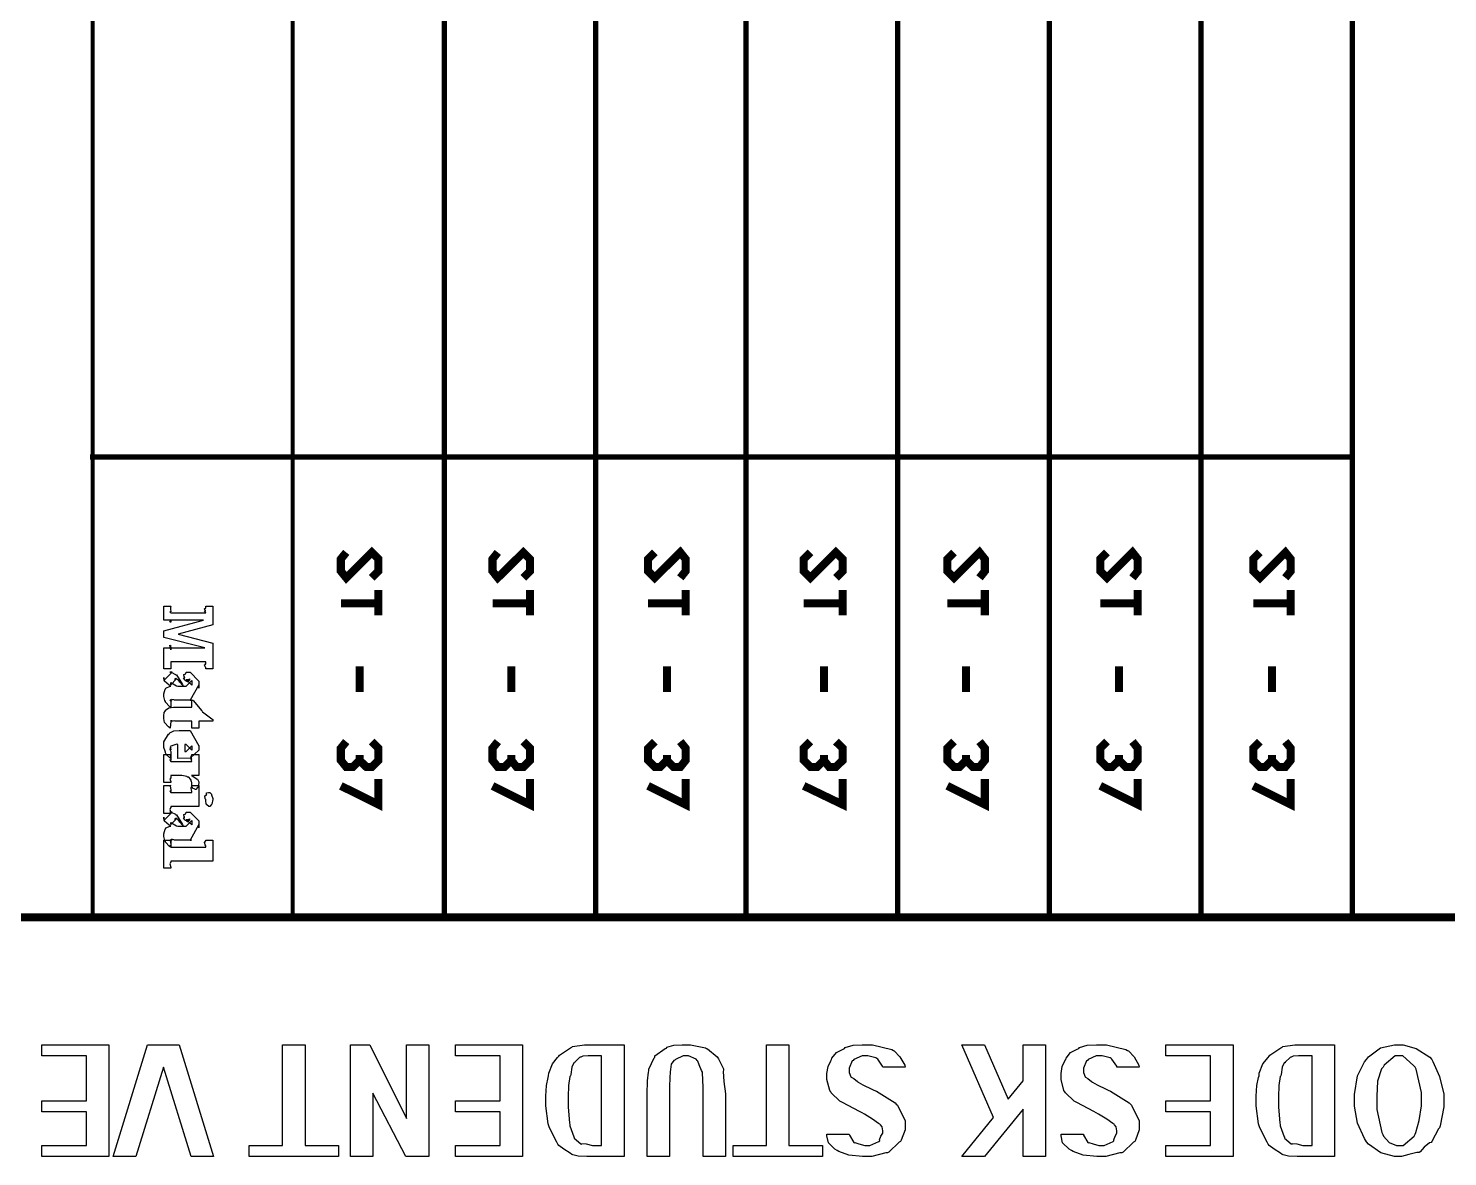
# Model space of a CAD drawing. Extents: x 0 to 11.7, y 0 to 16.5.
# Drawn here: x 4.27 to 6.033, y -0.002 to 1.399 of the extents above; entities that cross this region are included whole.
import ezdxf

# ---------------------------------------------------------------- set-up
doc = ezdxf.new("R2010")
doc.units = 0
doc.layers.get('0').update_dxf_attribs({"linetype": 'CONTINUOUS'})

msp = doc.modelspace()

# ---------------------------------------------------------------- linework, layer by layer
at = {"color": 0, "const_width": 0.01}
msp.add_lwpolyline([(11.4117, 0.295), (11.4117, 16.145), (0.3917, 16.145), (0.3917, 0.295), (11.4117, 0.295)], close=True, dxfattribs=at)
at = {"color": 0}
for points, const_width in [([(4.35, 2.5717), (4.35, 0.2933)], 0.005), ([(4.5983, 2.5717), (4.5983, 0.2917)], 0.005), ([(4.7867, 2.5717), (4.7867, 0.2933)], 0.00667), ([(4.975, 2.5717), (4.975, 0.2917)], 0.00667), ([(5.1617, 2.5717), (5.1617, 0.2933)], 0.00667), ([(5.35, 2.5717), (5.35, 0.2933)], 0.00667), ([(5.5384, 2.5717), (5.5384, 0.2933)], 0.00667), ([(5.7267, 2.5717), (5.7267, 0.2933)], 0.00667), ([(5.915, 2.5717), (5.915, 0.2933)], 0.00667), ([(4.3467, 0.8666), (5.915, 0.8666)], 0.00667), ([(4.35, 0.295), (5.915, 0.2933)], 0.005)]:
    msp.add_lwpolyline(points, dxfattribs=dict(at, const_width=const_width))
at = {"color": 6, "const_width": 0.01}
for points in [[(4.665, 0.7483), (4.6583, 0.74), (4.6583, 0.725), (4.665, 0.7167), (4.6967, 0.7483), (4.705, 0.74), (4.705, 0.725), (4.6967, 0.7167)], [(4.8533, 0.7483), (4.8467, 0.74), (4.8467, 0.725), (4.8533, 0.7167), (4.885, 0.7483), (4.8933, 0.74), (4.8933, 0.725), (4.885, 0.7167)], [(5.0483, 0.7483), (5.04, 0.74), (5.04, 0.725), (5.0483, 0.7167), (5.08, 0.7483), (5.0866, 0.74), (5.0866, 0.725), (5.08, 0.7167)], [(5.2416, 0.7483), (5.2333, 0.74), (5.2333, 0.725), (5.2416, 0.7167), (5.2733, 0.7483), (5.2817, 0.74), (5.2817, 0.725), (5.2733, 0.7167)], [(5.42, 0.7483), (5.4117, 0.74), (5.4117, 0.725), (5.42, 0.7167), (5.4517, 0.7483), (5.4583, 0.74), (5.4583, 0.725), (5.4517, 0.7167)], [(5.61, 0.7483), (5.6017, 0.74), (5.6017, 0.725), (5.61, 0.7167), (5.6417, 0.7483), (5.6483, 0.74), (5.6483, 0.725), (5.6417, 0.7167)], [(5.8, 0.7483), (5.7917, 0.74), (5.7917, 0.725), (5.8, 0.7167), (5.8316, 0.7483), (5.8383, 0.74), (5.8383, 0.725), (5.8316, 0.7167)], [(4.705, 0.7017), (4.705, 0.67)], [(4.8933, 0.7017), (4.8933, 0.67)], [(5.0866, 0.7017), (5.0866, 0.67)], [(5.2817, 0.7017), (5.2817, 0.67)], [(5.4583, 0.7017), (5.4583, 0.67)], [(5.6483, 0.7017), (5.6483, 0.67)], [(5.8383, 0.7017), (5.8383, 0.67)], [(4.705, 0.685), (4.6583, 0.685)], [(4.8933, 0.685), (4.8467, 0.685)], [(5.0866, 0.685), (5.04, 0.685)], [(5.2817, 0.685), (5.2333, 0.685)], [(5.4583, 0.685), (5.4117, 0.685)], [(5.6483, 0.685), (5.6017, 0.685)], [(5.8383, 0.685), (5.7917, 0.685)], [(4.6816, 0.6067), (4.6816, 0.575)], [(4.87, 0.6067), (4.87, 0.575)], [(5.0633, 0.6067), (5.0633, 0.575)], [(5.2584, 0.6067), (5.2584, 0.575)], [(5.435, 0.6067), (5.435, 0.575)], [(5.625, 0.6067), (5.625, 0.575)], [(5.815, 0.6067), (5.815, 0.575)], [(4.6816, 0.49), (4.6733, 0.4817), (4.665, 0.4817), (4.6583, 0.49), (4.6583, 0.505), (4.665, 0.5133)], [(4.6967, 0.5133), (4.705, 0.505), (4.705, 0.49), (4.6967, 0.4817), (4.69, 0.4817), (4.6816, 0.49), (4.6816, 0.4967)], [(4.87, 0.49), (4.8617, 0.4817), (4.8533, 0.4817), (4.8467, 0.49), (4.8467, 0.505), (4.8533, 0.5133)], [(4.885, 0.5133), (4.8933, 0.505), (4.8933, 0.49), (4.885, 0.4817), (4.8767, 0.4817), (4.87, 0.49), (4.87, 0.4967)], [(5.0633, 0.49), (5.055, 0.4817), (5.0483, 0.4817), (5.04, 0.49), (5.04, 0.505), (5.0483, 0.5133)], [(5.08, 0.5133), (5.0866, 0.505), (5.0866, 0.49), (5.08, 0.4817), (5.0717, 0.4817), (5.0633, 0.49), (5.0633, 0.4967)], [(5.2584, 0.49), (5.25, 0.4817), (5.2416, 0.4817), (5.2333, 0.49), (5.2333, 0.505), (5.2416, 0.5133)], [(5.2733, 0.5133), (5.2817, 0.505), (5.2817, 0.49), (5.2733, 0.4817), (5.265, 0.4817), (5.2584, 0.49), (5.2584, 0.4967)], [(5.435, 0.49), (5.4267, 0.4817), (5.42, 0.4817), (5.4117, 0.49), (5.4117, 0.505), (5.42, 0.5133)], [(5.4517, 0.5133), (5.4583, 0.505), (5.4583, 0.49), (5.4517, 0.4817), (5.4434, 0.4817), (5.435, 0.49), (5.435, 0.4967)], [(5.625, 0.49), (5.6166, 0.4817), (5.61, 0.4817), (5.6017, 0.49), (5.6017, 0.505), (5.61, 0.5133)], [(5.6417, 0.5133), (5.6483, 0.505), (5.6483, 0.49), (5.6417, 0.4817), (5.6334, 0.4817), (5.625, 0.49), (5.625, 0.4967)], [(5.815, 0.49), (5.8066, 0.4817), (5.8, 0.4817), (5.7917, 0.49), (5.7917, 0.505), (5.8, 0.5133)], [(5.8316, 0.5133), (5.8383, 0.505), (5.8383, 0.49), (5.8316, 0.4817), (5.8233, 0.4817), (5.815, 0.49), (5.815, 0.4967)], [(4.705, 0.4667), (4.705, 0.435), (4.6583, 0.4583)], [(4.8933, 0.4667), (4.8933, 0.435), (4.8467, 0.4583)], [(5.0866, 0.4667), (5.0866, 0.435), (5.04, 0.4583)], [(5.2817, 0.4667), (5.2817, 0.435), (5.2333, 0.4583)], [(5.4583, 0.4667), (5.4583, 0.435), (5.4117, 0.4583)], [(5.6483, 0.4667), (5.6483, 0.435), (5.6017, 0.4583)], [(5.8383, 0.4667), (5.8383, 0.435), (5.7917, 0.4583)]]:
    msp.add_lwpolyline(points, dxfattribs=at)
at = {"color": 6}
for points in [[(4.4563, 0.6467), (4.4991, 0.6354), (4.4991, 0.6035), (4.4904, 0.6035), (4.4904, 0.6055), (4.4899, 0.6061), (4.4891, 0.6088), (4.4904, 0.6096), (4.4904, 0.6098), (4.4903, 0.6099), (4.4904, 0.6112), (4.4904, 0.6115), (4.4904, 0.6115), (4.4904, 0.6122), (4.4904, 0.6122), (4.447, 0.6122), (4.447, 0.6122), (4.447, 0.6119), (4.447, 0.6118), (4.447, 0.6118), (4.447, 0.6101), (4.447, 0.6096), (4.447, 0.6096), (4.447, 0.6065), (4.447, 0.6055), (4.447, 0.6035), (4.4383, 0.6035), (4.4383, 0.6296), (4.447, 0.6296), (4.447, 0.6274), (4.4466, 0.6287), (4.4459, 0.6331), (4.447, 0.6321), (4.447, 0.6317), (4.4468, 0.6319), (4.4459, 0.6318), (4.447, 0.6305), (4.447, 0.63), (4.4468, 0.6303), (4.4459, 0.6309), (4.447, 0.6296), (4.447, 0.6296), (4.4895, 0.6296), (4.4383, 0.6424), (4.4383, 0.651), (4.4876, 0.6643), (4.447, 0.6643), (4.447, 0.6643), (4.447, 0.6641), (4.447, 0.6641), (4.447, 0.6641), (4.447, 0.6623), (4.447, 0.6617), (4.4467, 0.6618), (4.4459, 0.6622), (4.447, 0.6638), (4.447, 0.6643), (4.4383, 0.6643), (4.4383, 0.6816), (4.447, 0.6816), (4.447, 0.681), (4.4467, 0.6809), (4.4468, 0.6781), (4.4468, 0.6771), (4.4468, 0.6771), (4.447, 0.6751), (4.447, 0.6745), (4.4468, 0.6746), (4.4459, 0.6745), (4.447, 0.6733), (4.447, 0.673), (4.4904, 0.673), (4.4901, 0.6733), (4.4891, 0.6742), (4.4904, 0.6734), (4.4904, 0.6734), (4.49, 0.6738), (4.4891, 0.6752), (4.4904, 0.6755), (4.4904, 0.6756), (4.4899, 0.676), (4.4891, 0.6781), (4.4904, 0.6793), (4.4904, 0.6797), (4.4904, 0.6816), (4.4991, 0.6816), (4.4991, 0.6584), (4.4563, 0.6467)], [(4.447, 0.5822), (4.4449, 0.5834), (4.4394, 0.5883), (4.4383, 0.5919), (4.4383, 0.593), (4.4383, 0.5891), (4.4487, 0.5996), (4.4457, 0.5996), (4.4476, 0.5996), (4.453, 0.5968), (4.4535, 0.5963), (4.454, 0.596), (4.4617, 0.584), (4.4626, 0.5822), (4.4659, 0.5822), (4.4661, 0.5822), (4.473, 0.5891), (4.473, 0.5857), (4.473, 0.5835), (4.4661, 0.5902), (4.4711, 0.5902), (4.4709, 0.5905), (4.4699, 0.5911), (4.4699, 0.5894), (4.4698, 0.5891), (4.4697, 0.5892), (4.468, 0.5876), (4.4674, 0.5876), (4.4673, 0.5881), (4.4654, 0.5889), (4.4652, 0.5891), (4.4646, 0.5898), (4.4629, 0.5923), (4.4644, 0.593), (4.4644, 0.5933), (4.4638, 0.5938), (4.4632, 0.5965), (4.4657, 0.5975), (4.4659, 0.5978), (4.4658, 0.5979), (4.4661, 0.5993), (4.469, 0.5996), (4.47, 0.5996), (4.4713, 0.5996), (4.4817, 0.5885), (4.4817, 0.5798), (4.4817, 0.5839), (4.4713, 0.5648), (4.4726, 0.5648), (4.4665, 0.5648), (4.4516, 0.5648), (4.4507, 0.5652), (4.4478, 0.5657), (4.4483, 0.5646), (4.4483, 0.5646), (4.4479, 0.5648), (4.4465, 0.5651), (4.4473, 0.5636), (4.4472, 0.5635), (4.4469, 0.5638), (4.446, 0.5646), (4.447, 0.5648), (4.447, 0.5648), (4.447, 0.5562), (4.4455, 0.5569), (4.4406, 0.5623), (4.4403, 0.5629), (4.4398, 0.5642), (4.4383, 0.5691), (4.4383, 0.5707), (4.4383, 0.5727), (4.4402, 0.5783), (4.4405, 0.5787), (4.4407, 0.5798), (4.4463, 0.5821), (4.447, 0.5822)], [(4.4557, 0.5822), (4.4628, 0.5822), (4.4616, 0.5832), (4.4584, 0.5869), (4.4569, 0.589), (4.4563, 0.5894), (4.4558, 0.5901), (4.4534, 0.5918), (4.452, 0.5909), (4.4516, 0.5909), (4.4539, 0.5909), (4.447, 0.5839), (4.447, 0.5868), (4.447, 0.5868), (4.4481, 0.5863), (4.4543, 0.5826), (4.4557, 0.5822)], [(4.4991, 0.5387), (4.4817, 0.5387), (4.4817, 0.5301), (4.473, 0.5301), (4.473, 0.5387), (4.4526, 0.5387), (4.4521, 0.5391), (4.4498, 0.5387), (4.4489, 0.5387), (4.4485, 0.5389), (4.4468, 0.5392), (4.4474, 0.5387), (4.4474, 0.5387), (4.4474, 0.5388), (4.447, 0.5387), (4.447, 0.5387), (4.4461, 0.5301), (4.4443, 0.5317), (4.4393, 0.5371), (4.4383, 0.5421), (4.4383, 0.5437), (4.4383, 0.5452), (4.4388, 0.5495), (4.44, 0.5511), (4.4403, 0.5515), (4.4405, 0.5525), (4.4444, 0.5553), (4.4448, 0.5554), (4.4448, 0.5554), (4.4505, 0.5561), (4.4524, 0.5561), (4.473, 0.5561), (4.473, 0.5648), (4.475, 0.5648), (4.4752, 0.5639), (4.4851, 0.5519), (4.4861, 0.5509), (4.4865, 0.5503), (4.4979, 0.5416), (4.4991, 0.5409), (4.4991, 0.5387)], [(4.4557, 0.4924), (4.4557, 0.5098), (4.4547, 0.51), (4.4494, 0.5083), (4.4489, 0.508), (4.4483, 0.5081), (4.4462, 0.5073), (4.447, 0.5056), (4.447, 0.505), (4.4468, 0.5052), (4.4459, 0.505), (4.447, 0.5036), (4.447, 0.503), (4.4468, 0.5032), (4.4459, 0.5033), (4.447, 0.5011), (4.447, 0.5011), (4.447, 0.4924), (4.4456, 0.4935), (4.4418, 0.497), (4.4406, 0.4993), (4.4403, 0.5), (4.4399, 0.5015), (4.4386, 0.506), (4.4383, 0.5085), (4.4383, 0.5093), (4.4383, 0.5128), (4.4443, 0.5225), (4.4455, 0.5232), (4.4458, 0.5242), (4.4508, 0.5266), (4.4573, 0.5271), (4.4594, 0.5271), (4.4713, 0.5271), (4.4817, 0.508), (4.4817, 0.5085), (4.4817, 0.5028), (4.4713, 0.4928), (4.4557, 0.4924)], [(4.4817, 0.4711), (4.4728, 0.4711), (4.4733, 0.471), (4.48, 0.4667), (4.4802, 0.4664), (4.4802, 0.4664), (4.4817, 0.4634), (4.4817, 0.4625), (4.4817, 0.4625), (4.4809, 0.4566), (4.4806, 0.4562), (4.4804, 0.4562), (4.4783, 0.4538), (4.4776, 0.4538), (4.4768, 0.4542), (4.4742, 0.4553), (4.4742, 0.4562), (4.4741, 0.4564), (4.4733, 0.4571), (4.473, 0.4612), (4.473, 0.4625), (4.4727, 0.4632), (4.4719, 0.4656), (4.4722, 0.4657), (4.4722, 0.4657), (4.4716, 0.4666), (4.4696, 0.4689), (4.4683, 0.4691), (4.4678, 0.4692), (4.467, 0.47), (4.4608, 0.4711), (4.4587, 0.4711), (4.4494, 0.4711), (4.447, 0.4711), (4.447, 0.4711), (4.447, 0.4706), (4.447, 0.4705), (4.447, 0.4705), (4.447, 0.4687), (4.447, 0.4681), (4.4469, 0.4682), (4.4459, 0.4667), (4.447, 0.4635), (4.447, 0.4625), (4.4383, 0.4625), (4.4383, 0.4972), (4.447, 0.4972), (4.4463, 0.4967), (4.447, 0.4919), (4.447, 0.4902), (4.4468, 0.4904), (4.4459, 0.4905), (4.447, 0.4885), (4.447, 0.4885), (4.473, 0.4885), (4.473, 0.4885), (4.473, 0.489), (4.473, 0.4891), (4.4728, 0.4898), (4.4722, 0.4919), (4.473, 0.4915), (4.473, 0.4915), (4.4726, 0.4924), (4.4722, 0.4951), (4.473, 0.4967), (4.473, 0.4972), (4.4817, 0.4972), (4.4817, 0.4711)], [(4.4644, 0.5011), (4.4661, 0.5011), (4.473, 0.508), (4.473, 0.5052), (4.473, 0.5028), (4.4661, 0.5098), (4.4652, 0.5098), (4.4644, 0.5098), (4.4644, 0.5011)], [(4.4817, 0.4325), (4.447, 0.4325), (4.447, 0.4325), (4.447, 0.4312), (4.447, 0.4308), (4.4468, 0.4308), (4.4459, 0.4289), (4.447, 0.4251), (4.447, 0.4238), (4.4383, 0.4238), (4.4383, 0.4586), (4.447, 0.4586), (4.4463, 0.4582), (4.447, 0.4531), (4.447, 0.4514), (4.4468, 0.4516), (4.4459, 0.4518), (4.447, 0.4499), (4.447, 0.4499), (4.473, 0.4499), (4.473, 0.4499), (4.473, 0.4512), (4.473, 0.4516), (4.4726, 0.4526), (4.4722, 0.4557), (4.473, 0.4578), (4.473, 0.4586), (4.4817, 0.4586), (4.4817, 0.4325)], [(4.4991, 0.4412), (4.4991, 0.4412), (4.498, 0.4355), (4.4978, 0.4351), (4.4972, 0.4348), (4.4954, 0.4325), (4.4947, 0.4325), (4.4944, 0.4328), (4.4919, 0.4347), (4.4917, 0.4351), (4.4909, 0.4355), (4.4904, 0.4398), (4.4904, 0.4412), (4.4899, 0.4421), (4.4894, 0.4457), (4.4915, 0.447), (4.4917, 0.4475), (4.4915, 0.4477), (4.4916, 0.4496), (4.494, 0.4499), (4.4947, 0.4499), (4.4955, 0.4499), (4.4976, 0.4479), (4.4978, 0.4475), (4.4977, 0.4473), (4.4991, 0.4427), (4.4991, 0.4412)], [(4.447, 0.4084), (4.4449, 0.4096), (4.4394, 0.4145), (4.4383, 0.4181), (4.4383, 0.4192), (4.4383, 0.4153), (4.4487, 0.4257), (4.4457, 0.4257), (4.4476, 0.4257), (4.453, 0.423), (4.4535, 0.4225), (4.454, 0.4222), (4.4617, 0.4102), (4.4626, 0.4084), (4.4659, 0.4084), (4.4661, 0.4084), (4.473, 0.4153), (4.473, 0.4118), (4.473, 0.4097), (4.4661, 0.4164), (4.4711, 0.4164), (4.4709, 0.4167), (4.4699, 0.4173), (4.4699, 0.4155), (4.4698, 0.4153), (4.4697, 0.4154), (4.468, 0.4138), (4.4674, 0.4138), (4.4673, 0.4143), (4.4654, 0.4151), (4.4652, 0.4153), (4.4646, 0.416), (4.4629, 0.4185), (4.4644, 0.4192), (4.4644, 0.4194), (4.4638, 0.42), (4.4632, 0.4227), (4.4657, 0.4237), (4.4659, 0.424), (4.4658, 0.424), (4.4661, 0.4255), (4.469, 0.4257), (4.47, 0.4257), (4.4713, 0.4257), (4.4817, 0.4147), (4.4817, 0.406), (4.4817, 0.4101), (4.4713, 0.391), (4.4726, 0.391), (4.4665, 0.391), (4.4516, 0.391), (4.4507, 0.3913), (4.4478, 0.3919), (4.4483, 0.3908), (4.4483, 0.3908), (4.4479, 0.391), (4.4465, 0.3912), (4.4473, 0.3898), (4.4472, 0.3897), (4.4469, 0.39), (4.446, 0.3908), (4.447, 0.391), (4.447, 0.391), (4.447, 0.3823), (4.4455, 0.383), (4.4406, 0.3885), (4.4403, 0.3891), (4.4398, 0.3904), (4.4383, 0.3952), (4.4383, 0.3969), (4.4383, 0.3989), (4.4402, 0.4045), (4.4405, 0.4049), (4.4407, 0.406), (4.4463, 0.4083), (4.447, 0.4084)], [(4.4557, 0.4084), (4.4628, 0.4084), (4.4616, 0.4093), (4.4584, 0.413), (4.4569, 0.4151), (4.4563, 0.4155), (4.4558, 0.4163), (4.4534, 0.418), (4.452, 0.417), (4.4516, 0.417), (4.4539, 0.417), (4.447, 0.4101), (4.447, 0.4129), (4.447, 0.4129), (4.4481, 0.4124), (4.4543, 0.4088), (4.4557, 0.4084)], [(4.4991, 0.3649), (4.447, 0.3649), (4.447, 0.3649), (4.447, 0.3636), (4.447, 0.3632), (4.4468, 0.3632), (4.4459, 0.3613), (4.447, 0.3575), (4.447, 0.3562), (4.4383, 0.3562), (4.4383, 0.391), (4.447, 0.391), (4.4463, 0.3906), (4.447, 0.3855), (4.447, 0.3838), (4.4468, 0.384), (4.4459, 0.3842), (4.447, 0.3823), (4.447, 0.3823), (4.4904, 0.3823), (4.4904, 0.3823), (4.4904, 0.3836), (4.4904, 0.384), (4.4899, 0.3849), (4.4891, 0.3881), (4.4904, 0.3902), (4.4904, 0.391), (4.4991, 0.391), (4.4991, 0.3649)]]:
    msp.add_lwpolyline(points, close=True, dxfattribs=at)
at = {"color": 0}
for points in [[(4.37, 0.1367), (4.37, -0.0022), (4.2867, -0.0022), (4.2867, 0.0117), (4.3422, 0.0117), (4.3422, 0.0533), (4.2867, 0.0533), (4.2867, 0.0672), (4.3422, 0.0672), (4.3422, 0.1228), (4.2867, 0.1228), (4.2867, 0.1367), (4.37, 0.1367)], [(4.4574, 0.1367), (4.5003, -0.0022), (4.4723, -0.0022), (4.4378, 0.1089), (4.4035, -0.0022), (4.3753, -0.0022), (4.4181, 0.1367), (4.4574, 0.1367)], [(4.6138, 0.1367), (4.6138, 0.0117), (4.6555, 0.0117), (4.6555, -0.0022), (4.5444, -0.0022), (4.5444, 0.0117), (4.586, 0.0117), (4.586, 0.1367), (4.6138, 0.1367)], [(4.7676, 0.1367), (4.7676, -0.0022), (4.739, -0.0022), (4.6982, 0.0766), (4.6982, -0.0022), (4.6704, -0.0022), (4.6704, 0.1367), (4.6945, 0.1367), (4.7399, 0.0451), (4.7399, 0.1367), (4.7676, 0.1367)], [(4.8841, 0.1367), (4.8841, -0.0022), (4.8007, -0.0022), (4.8007, 0.0117), (4.8563, 0.0117), (4.8563, 0.0533), (4.8007, 0.0533), (4.8007, 0.0672), (4.8563, 0.0672), (4.8563, 0.1228), (4.8007, 0.1228), (4.8007, 0.1367), (4.8841, 0.1367)], [(5.0101, -0.0022), (4.9673, -0.0022), (4.9638, -0.0022), (4.953, -0.0016), (4.9465, -0.0001), (4.9452, 0.0004), (4.9431, 0.002), (4.9352, 0.0069), (4.929, 0.0117), (4.9279, 0.0132), (4.9265, 0.0157), (4.9174, 0.0335), (4.9168, 0.0358), (4.9158, 0.0383), (4.9129, 0.061), (4.9129, 0.0685), (4.9129, 0.0729), (4.9138, 0.086), (4.9158, 0.096), (4.9164, 0.098), (4.9168, 0.1015), (4.9213, 0.1132), (4.9276, 0.121), (4.9289, 0.1226), (4.9298, 0.1238), (4.9435, 0.133), (4.9452, 0.1336), (4.9461, 0.1344), (4.9611, 0.1367), (4.966, 0.1367), (5.0101, 0.1367), (5.0101, -0.0022)], [(5.1361, -0.0022), (5.1083, -0.0022), (5.1083, 0.0779), (5.1083, 0.084), (5.1076, 0.1017), (5.1075, 0.1026), (5.1062, 0.1047), (5.1036, 0.1117), (5.1018, 0.1164), (5.101, 0.1173), (5.0996, 0.1187), (5.0901, 0.1228), (5.0869, 0.1228), (5.0834, 0.1228), (5.0739, 0.1184), (5.0732, 0.1176), (5.0719, 0.1171), (5.0688, 0.1125), (5.0679, 0.1061), (5.0678, 0.1048), (5.0675, 0.1038), (5.0667, 0.0857), (5.0667, 0.0796), (5.0667, -0.0022), (5.0389, -0.0022), (5.0389, 0.0696), (5.0389, 0.0752), (5.0394, 0.092), (5.0405, 0.1026), (5.0408, 0.1043), (5.041, 0.1064), (5.0474, 0.1203), (5.0482, 0.1215), (5.0484, 0.1228), (5.0613, 0.1319), (5.0628, 0.1325), (5.0634, 0.1336), (5.0718, 0.1362), (5.0825, 0.1367), (5.086, 0.1367), (5.0927, 0.1367), (5.1112, 0.1329), (5.1127, 0.1321), (5.1138, 0.1317), (5.1259, 0.1216), (5.1268, 0.1204), (5.1273, 0.1194), (5.1335, 0.1066), (5.1337, 0.1052), (5.1332, 0.1036), (5.1341, 0.0912), (5.1361, 0.0758), (5.1361, 0.0707), (5.1361, -0.0022)], [(5.215, 0.1367), (5.215, 0.0117), (5.2567, 0.0117), (5.2567, -0.0022), (5.1456, -0.0022), (5.1456, 0.0117), (5.1872, 0.0117), (5.1872, 0.1367), (5.215, 0.1367)], [(5.3592, 0.1089), (5.3314, 0.1089), (5.3312, 0.1101), (5.3252, 0.119), (5.3243, 0.1195), (5.3228, 0.1203), (5.3129, 0.1228), (5.3095, 0.1228), (5.3058, 0.1228), (5.2956, 0.1183), (5.2948, 0.1173), (5.2935, 0.1169), (5.2898, 0.1075), (5.2898, 0.1043), (5.2898, 0.1023), (5.2919, 0.0968), (5.2924, 0.0963), (5.2924, 0.0963), (5.2955, 0.0947), (5.3, 0.0909), (5.3011, 0.0904), (5.3011, 0.0904), (5.3068, 0.0871), (5.3181, 0.0817), (5.3206, 0.0805), (5.3236, 0.079), (5.3468, 0.0645), (5.3481, 0.0631), (5.3498, 0.0616), (5.3592, 0.0422), (5.3592, 0.0358), (5.3592, 0.0309), (5.3545, 0.018), (5.3536, 0.0164), (5.3519, 0.0157), (5.3392, 0.0034), (5.3375, 0.0025), (5.3352, 0.0025), (5.3178, -0.0022), (5.3119, -0.0022), (5.3063, -0.0022), (5.2894, -0.0003), (5.2771, 0.0041), (5.275, 0.0054), (5.2719, 0.0072), (5.2639, 0.015), (5.2621, 0.0235), (5.262, 0.0256), (5.2898, 0.0256), (5.29, 0.0244), (5.2955, 0.0155), (5.2963, 0.0149), (5.2966, 0.0153), (5.3018, 0.0138), (5.3091, 0.0117), (5.3115, 0.0117), (5.3155, 0.0117), (5.3268, 0.0165), (5.3277, 0.0175), (5.3275, 0.0188), (5.3293, 0.0231), (5.3314, 0.0267), (5.3314, 0.0279), (5.3314, 0.0297), (5.3306, 0.0348), (5.3286, 0.0373), (5.328, 0.0379), (5.3263, 0.039), (5.3189, 0.0443), (5.3087, 0.0506), (5.3058, 0.052), (5.3027, 0.0537), (5.2814, 0.0649), (5.28, 0.0657), (5.2783, 0.0666), (5.2676, 0.077), (5.2668, 0.0783), (5.2656, 0.0799), (5.262, 0.0935), (5.262, 0.098), (5.262, 0.101), (5.2635, 0.1099), (5.2669, 0.1167), (5.2679, 0.1182), (5.2683, 0.1202), (5.274, 0.127), (5.2822, 0.1313), (5.2839, 0.1321), (5.285, 0.1332), (5.2946, 0.1361), (5.3061, 0.1367), (5.3099, 0.1367), (5.3186, 0.1367), (5.3427, 0.1309), (5.3447, 0.1297), (5.3456, 0.1291), (5.3528, 0.1219), (5.3588, 0.1112), (5.3592, 0.1089)], [(5.5338, 0.1367), (5.5338, -0.0022), (5.506, -0.0022), (5.506, 0.0568), (5.458, -0.0022), (5.4296, -0.0022), (5.4689, 0.0462), (5.4296, 0.1367), (5.4578, 0.1367), (5.4873, 0.069), (5.506, 0.092), (5.506, 0.1367), (5.5338, 0.1367)], [(5.6502, 0.1089), (5.6224, 0.1089), (5.6221, 0.1101), (5.6162, 0.119), (5.6152, 0.1195), (5.6138, 0.1203), (5.6039, 0.1228), (5.6005, 0.1228), (5.5968, 0.1228), (5.5866, 0.1183), (5.5857, 0.1173), (5.5845, 0.1169), (5.5807, 0.1075), (5.5807, 0.1043), (5.5807, 0.1023), (5.5829, 0.0968), (5.5833, 0.0963), (5.5833, 0.0963), (5.5864, 0.0947), (5.591, 0.0909), (5.592, 0.0904), (5.592, 0.0904), (5.5977, 0.0871), (5.6091, 0.0817), (5.6115, 0.0805), (5.6146, 0.079), (5.6378, 0.0645), (5.6391, 0.0631), (5.6407, 0.0616), (5.6502, 0.0422), (5.6502, 0.0358), (5.6502, 0.0309), (5.6455, 0.018), (5.6445, 0.0164), (5.6429, 0.0157), (5.6302, 0.0034), (5.6285, 0.0025), (5.6262, 0.0025), (5.6087, -0.0022), (5.6029, -0.0022), (5.5973, -0.0022), (5.5804, -0.0003), (5.568, 0.0041), (5.566, 0.0054), (5.5629, 0.0072), (5.5549, 0.015), (5.5531, 0.0235), (5.553, 0.0256), (5.5807, 0.0256), (5.581, 0.0244), (5.5864, 0.0155), (5.5872, 0.0149), (5.5876, 0.0153), (5.5928, 0.0138), (5.6, 0.0117), (5.6024, 0.0117), (5.6065, 0.0117), (5.6177, 0.0165), (5.6187, 0.0175), (5.6185, 0.0188), (5.6202, 0.0231), (5.6224, 0.0267), (5.6224, 0.0279), (5.6224, 0.0297), (5.6216, 0.0348), (5.6195, 0.0373), (5.6189, 0.0379), (5.6173, 0.039), (5.6098, 0.0443), (5.5997, 0.0506), (5.5968, 0.052), (5.5937, 0.0537), (5.5724, 0.0649), (5.571, 0.0657), (5.5692, 0.0666), (5.5585, 0.077), (5.5577, 0.0783), (5.5565, 0.0799), (5.553, 0.0935), (5.553, 0.098), (5.553, 0.101), (5.5544, 0.1099), (5.5578, 0.1167), (5.5588, 0.1182), (5.5593, 0.1202), (5.5649, 0.127), (5.5731, 0.1313), (5.5749, 0.1321), (5.576, 0.1332), (5.5856, 0.1361), (5.5971, 0.1367), (5.6009, 0.1367), (5.6096, 0.1367), (5.6336, 0.1309), (5.6356, 0.1297), (5.6366, 0.1291), (5.6437, 0.1219), (5.6498, 0.1112), (5.6502, 0.1089)], [(5.7666, 0.1367), (5.7666, -0.0022), (5.6833, -0.0022), (5.6833, 0.0117), (5.7388, 0.0117), (5.7388, 0.0533), (5.6833, 0.0533), (5.6833, 0.0672), (5.7388, 0.0672), (5.7388, 0.1228), (5.6833, 0.1228), (5.6833, 0.1367), (5.7666, 0.1367)], [(5.8926, -0.0022), (5.8499, -0.0022), (5.8463, -0.0022), (5.8355, -0.0016), (5.829, -0.0001), (5.8277, 0.0004), (5.8257, 0.002), (5.8178, 0.0069), (5.8116, 0.0117), (5.8104, 0.0132), (5.8091, 0.0157), (5.8, 0.0335), (5.7993, 0.0358), (5.7983, 0.0383), (5.7954, 0.061), (5.7954, 0.0685), (5.7954, 0.0729), (5.7963, 0.086), (5.7983, 0.096), (5.7989, 0.098), (5.7993, 0.1015), (5.8038, 0.1132), (5.8101, 0.121), (5.8115, 0.1226), (5.8123, 0.1238), (5.8261, 0.133), (5.8277, 0.1336), (5.8287, 0.1344), (5.8436, 0.1367), (5.8486, 0.1367), (5.8926, 0.1367), (5.8926, -0.0022)], [(6.0285, 0.0681), (6.0285, 0.0595), (6.0241, 0.0359), (6.0233, 0.0336), (6.0219, 0.0324), (6.0138, 0.0167), (6.0126, 0.0154), (6.0105, 0.0149), (6.0041, 0.0094), (5.9991, 0.0037), (5.9977, 0.003), (5.995, 0.0029), (5.9849, 0.0002), (5.9761, -0.0022), (5.9731, -0.0022), (5.9674, -0.0022), (5.9503, 0.0024), (5.9351, 0.0132), (5.9326, 0.0162), (5.93, 0.0201), (5.9211, 0.0394), (5.9174, 0.0604), (5.9174, 0.0674), (5.9174, 0.0751), (5.9212, 0.0982), (5.9301, 0.1154), (5.9326, 0.1184), (5.9349, 0.1219), (5.95, 0.1327), (5.9671, 0.1367), (5.9727, 0.1367), (5.9781, 0.1367), (5.994, 0.1321), (6.011, 0.1215), (6.0135, 0.1184), (6.015, 0.1158), (6.0232, 0.0973), (6.0285, 0.0754), (6.0285, 0.0681)], [(4.9823, 0.0117), (4.9823, 0.1228), (4.9676, 0.1228), (4.9654, 0.1228), (4.9589, 0.1225), (4.9564, 0.1215), (4.9558, 0.1213), (4.9549, 0.121), (4.9491, 0.1151), (4.9487, 0.1143), (4.9477, 0.1142), (4.9452, 0.1088), (4.944, 0.0999), (4.9435, 0.098), (4.9428, 0.0971), (4.941, 0.086), (4.9406, 0.0719), (4.9406, 0.0672), (4.9406, 0.0598), (4.9423, 0.0392), (4.9426, 0.0375), (4.9428, 0.0359), (4.9476, 0.0222), (4.9482, 0.0212), (4.9482, 0.0206), (4.9564, 0.0136), (4.9574, 0.0132), (4.9578, 0.0139), (4.9631, 0.0136), (4.9709, 0.0117), (4.9734, 0.0117), (4.9823, 0.0117)], [(5.8649, 0.0117), (5.8649, 0.1228), (5.8501, 0.1228), (5.848, 0.1228), (5.8415, 0.1225), (5.839, 0.1215), (5.8384, 0.1213), (5.8375, 0.121), (5.8316, 0.1151), (5.8312, 0.1143), (5.8302, 0.1142), (5.8277, 0.1088), (5.8265, 0.0999), (5.826, 0.098), (5.8253, 0.0971), (5.8236, 0.086), (5.8232, 0.0719), (5.8232, 0.0672), (5.8232, 0.0598), (5.8248, 0.0392), (5.8251, 0.0375), (5.8253, 0.0359), (5.8302, 0.0222), (5.8308, 0.0212), (5.8307, 0.0206), (5.839, 0.0136), (5.8399, 0.0132), (5.8403, 0.0139), (5.8457, 0.0136), (5.8534, 0.0117), (5.856, 0.0117), (5.8649, 0.0117)], [(6.0007, 0.067), (6.0007, 0.0774), (5.9942, 0.1063), (5.9929, 0.1087), (5.991, 0.1111), (5.9775, 0.1228), (5.9729, 0.1228), (5.9679, 0.1228), (5.9543, 0.1112), (5.953, 0.1089), (5.951, 0.1066), (5.9461, 0.0913), (5.9451, 0.0728), (5.9451, 0.0666), (5.9451, 0.0563), (5.9515, 0.0276), (5.9527, 0.0253), (5.9534, 0.0231), (5.9607, 0.0151), (5.9699, 0.0117), (5.9729, 0.0117), (5.978, 0.0117), (5.9918, 0.0233), (5.9931, 0.0256), (5.9939, 0.0278), (5.998, 0.0428), (6.0007, 0.061), (6.0007, 0.067)]]:
    msp.add_lwpolyline(points, close=True, dxfattribs=at)

doc.saveas('drawing.dxf')
